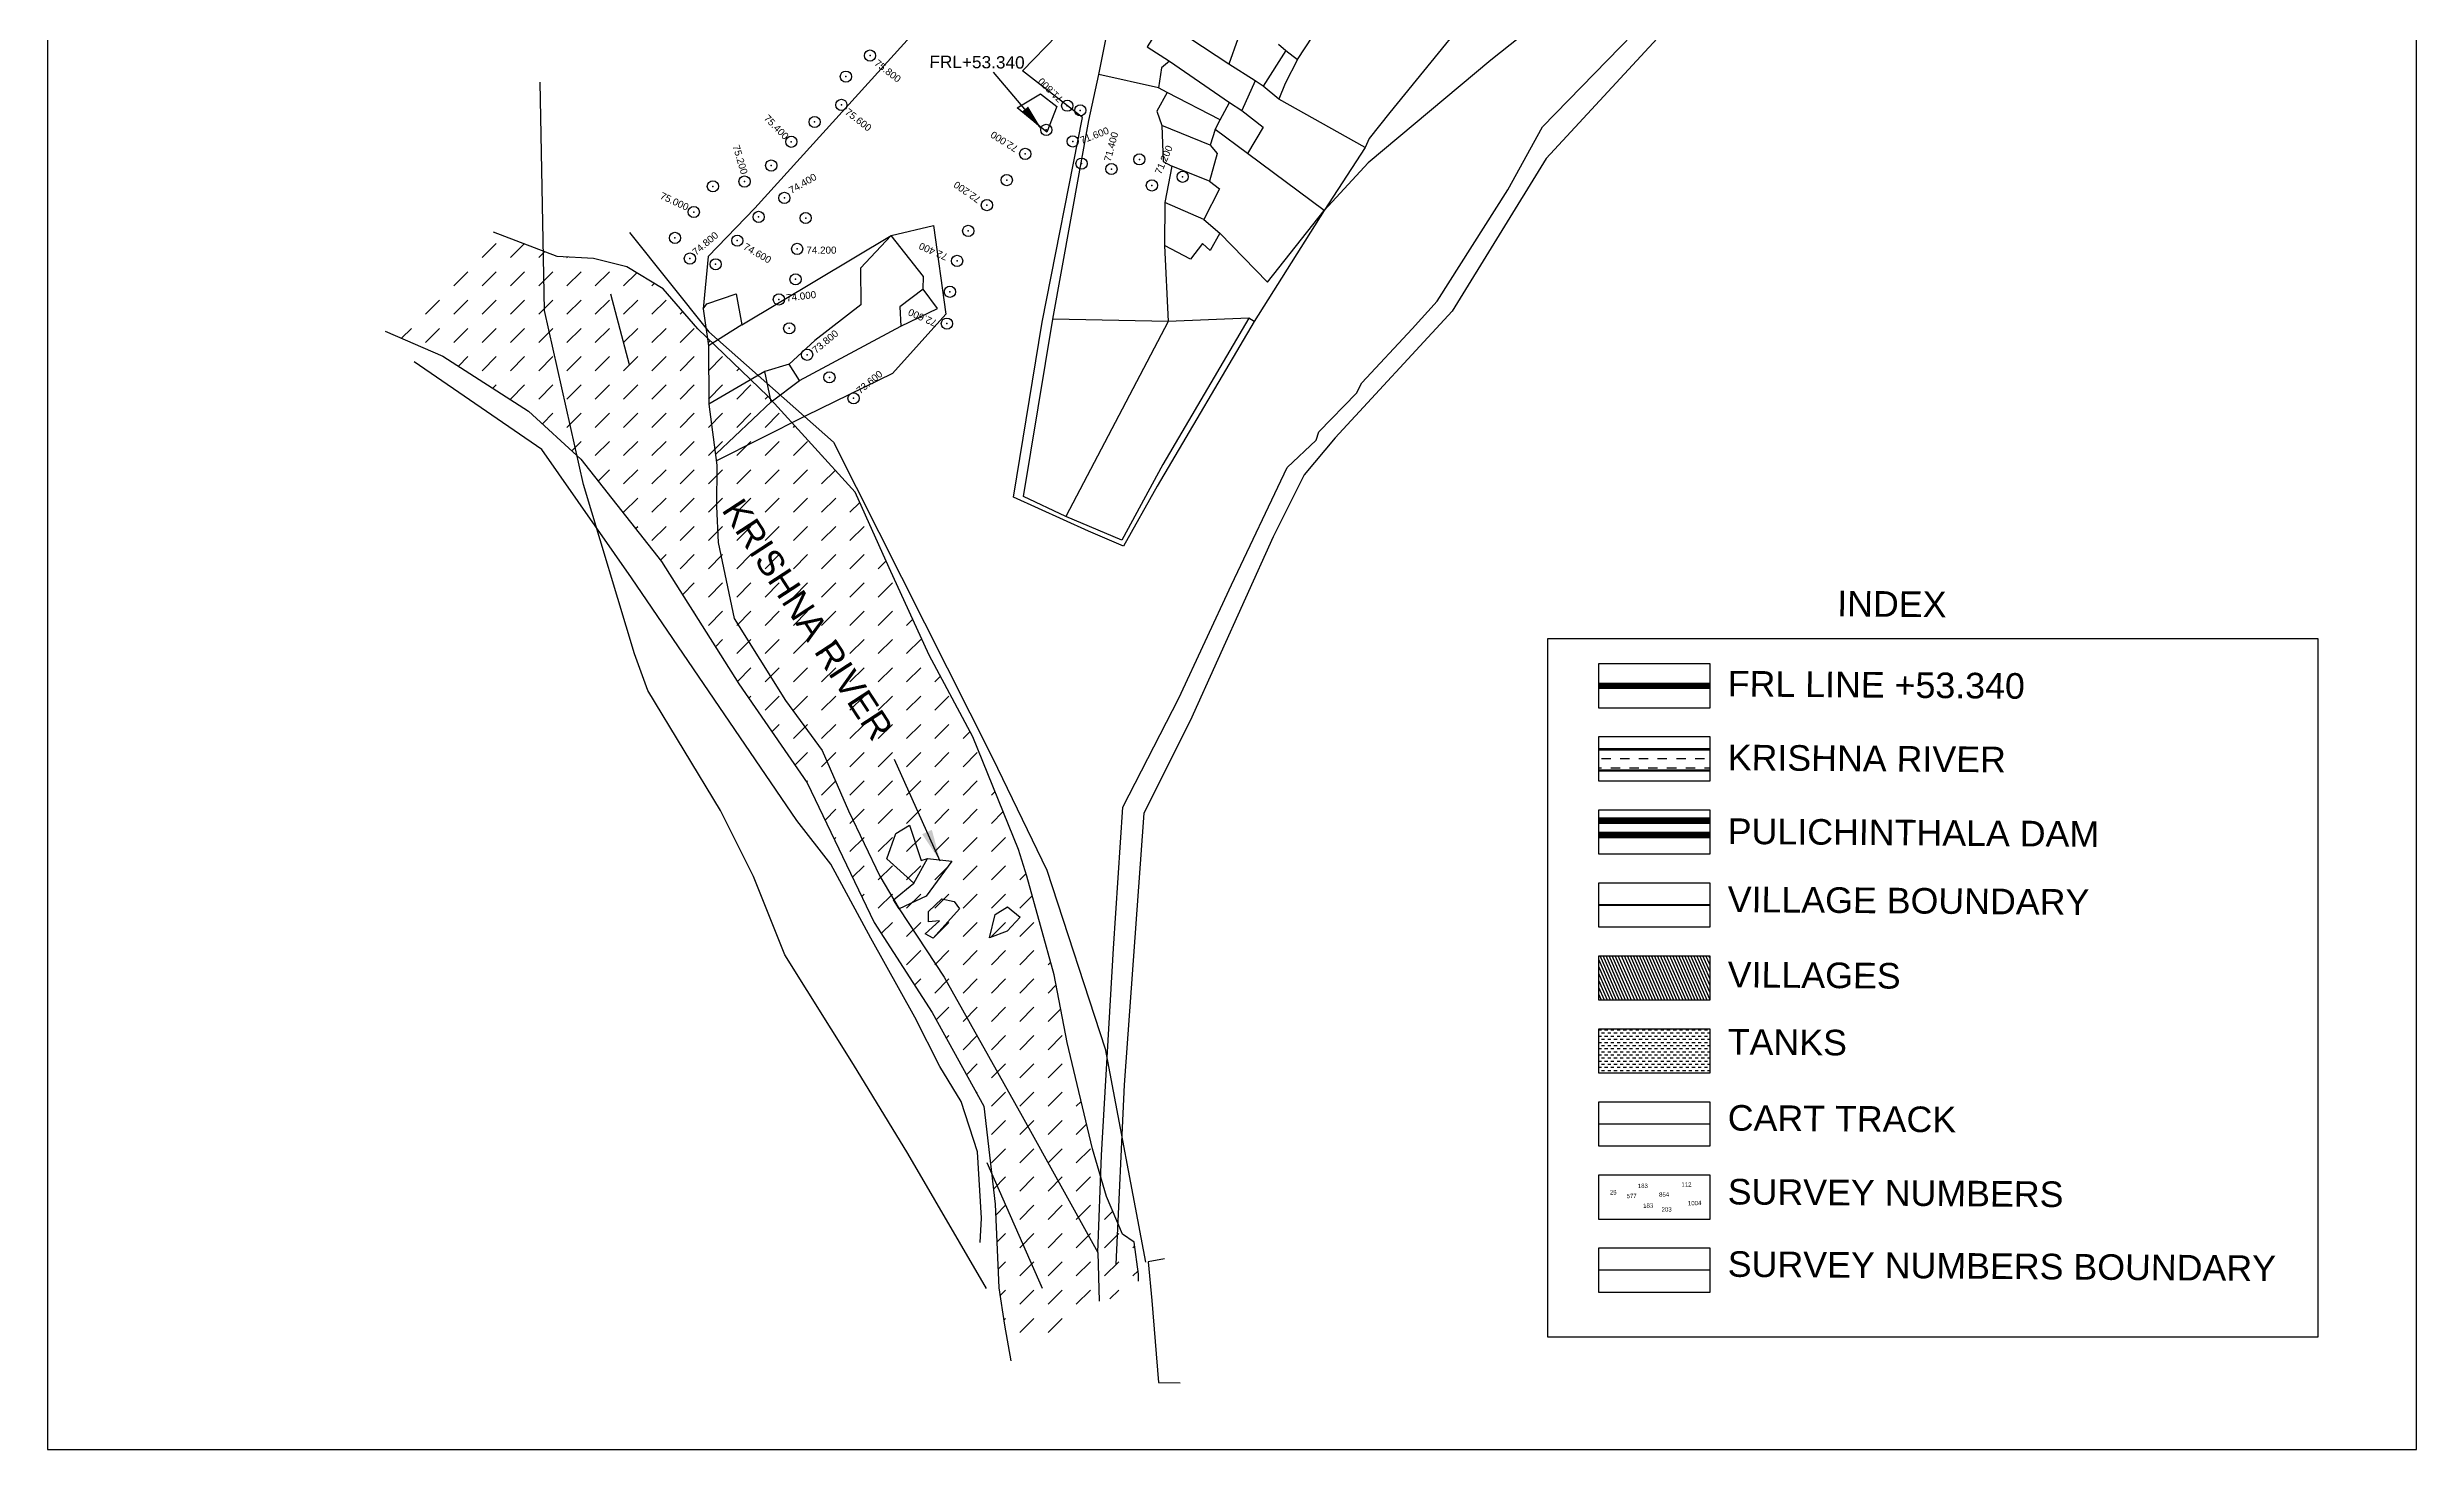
# Model space of a CAD drawing. Header units: millimetres. Extents: x 378359 to 385759, y 1843150 to 1853020.
# Drawn here: x 378359 to 385759, y 1843150 to 1847532 of the extents above; entities that cross this region are included whole.
import ezdxf

# ---------------------------------------------------------------- set-up
doc = ezdxf.new("R2010")
doc.units = ezdxf.units.MM
doc.header["$PDMODE"] = 32
doc.header["$PDSIZE"] = 35
for name, color, linetype in [('BND', 6, 'Continuous'), ('Boundry', 5, 'Continuous'), ('FRL', 3, 'Continuous'), ('Plot', 7, 'Continuous'), ('points', 161, 'Continuous'), ('ROAD', 1, 'Continuous'), ('SY.AREA', 7, 'Continuous'), ('TEXT', 7, 'Continuous'), ('VILLAGE AREA', 1, 'Continuous')]:
    doc.layers.add(name, color=color, linetype=linetype)
doc.styles.get("Standard").update_dxf_attribs({"font": 'arial.ttf'})
doc.linetypes.add('FENCELINE2', pattern='A,0.25,-0.1,[132,ltypeshp.shx,S=0.1,R=0,X=-0.1,Y=0],-0.1,1', length=1.45)
doc.dimstyles.get("Standard").update_dxf_attribs({"dimtxt": 0.18, "dimasz": 0.18, "dimexe": 0.18, "dimexo": 0.0625, "dimgap": 0.09, "dimtad": 0, "dimtih": 1, "dimtoh": 1, "dimdec": 4, "dimzin": 0, "dimdsep": 46, "dimtxsty": 'Standard', "dimcen": 0.09, "dimadec": 0, "dimazin": 0, "dimtfac": 1, "dimtdec": 4, "dimtofl": 0, "dimtmove": 0, "dimatfit": 3, "dimfxl": 1, "dimtolj": 1, "dimtzin": 0, "dimarcsym": 0})
pattern_1 = [(45, (0, 0), (7e-15, 88.3883476), [62.5, -62.5])]

# ---------------------------------------------------------------- blocks, each defined once
blk = doc.blocks.new('MM')
at = {"layer": 'Boundry'}
for points in [[(-26.83, -14.9), (-36.17, -27.46), (-38.33, -30.18), (-38.32, -32.89), (-37.86, -34.75), (-37.55, -37.74), (-36.85, -40.83), (-36.65, -42.95), (-36.38, -44.8), (-35.19, -48.61), (-32.15, -52.56), (-30.03, -54.94), (-28.38, -57.91), (-26.44, -61.1), (-25.29, -62.67), (-22.65, -65.96), (-17.96, -72.7), (-13.39, -79.31), (-13.69, -74.31), (-14.11, -63.64), (-14.33, -56.36), (-12, -50.48), (-9.87, -44.41), (-7.6, -38.12), (-6.25, -36.58), (-6.14, -36.14), (-4.41, -33.96), (-4.19, -33.41), (-1.88, -30.38), (-0.74, -28.84), (2.33, -22.79), (3.8, -19.38), (11.57, -9.68)], [(-13.39, -79.31), (-13.09, -81.81)]]:
    blk.add_lwpolyline(points, dxfattribs=at)
at = {"layer": 'Plot'}
for points in [[(-10.02, -30.79), (-14.16, -39.72), (-15.59, -42.97), (-17.47, -42.37), (-21.48, -41.01), (-20.88, -31.89), (-19.83, -21.19), (-23.13, -19.1), (-19.96, -15.12), (-19.39, -14.53), (-19.33, -12.32), (-17.91, -9.56), (-24.03, -4.81), (-23.5, -1.36), (-26.38, 1.15), (-27.23, 0.63)], [(12.59, -1.61), (14.31, -2.96), (16.29, -4.11), (15.7, -4.31), (13.97, -6.79), (11.57, -9.67), (9.46, -8.35), (5.24, -11.94), (0.82, -16.22), (-4.95, -22.1), (-6.98, -24.76), (-11.19, -22.22), (-12.97, -21.15), (-12.76, -20.63), (-12.37, -19.69), (-11.69, -20.03), (-10.51, -20.78), (-11.19, -22.22)], [(-12.76, -20.63), (-15.61, -19.48), (-16.08, -19.29), (-19.2, -18.91), (-18.93, -16.11)], [(-10.14, -16.45), (-9.74, -16.74), (-9.09, -17.14), (-8.43, -15.87)], [(-5.18, -21.32), (-9.86, -19.28), (-10.73, -18.68), (-11.16, -18.45), (-12.59, -17.72), (-16.15, -15.84), (-15.77, -14.72), (-15.85, -13.4), (-15.36, -11.62), (-15.89, -11.36), (-16.71, -11.06), (-17.25, -9.42), (-14.77, -5.18), (-13.63, -5.86), (-15.46, -9.11), (-16.71, -11.06)], [(12.31, -10.1), (10.19, -13.04), (4.14, -20.98), (0.09, -29.29), (-5.28, -36.36), (-6.69, -38.42), (-7.97, -41.74), (-11.31, -51.6), (-13.22, -56.56), (-12.88, -70.58), (-12.41, -79.83)], [(1.13, -11.53), (-4.09, -19.4), (-5.03, -20.85), (-5.18, -21.32), (-6.98, -24.76)], [(-16.15, -15.84), (-16.87, -17.25), (-15.64, -17.86), (-16.03, -18.25), (-16.08, -19.29)], [(-12.25, -16.39), (-12.59, -17.72)], [(-9.74, -16.74), (-10.73, -18.68)], [(-15.64, -17.86), (-12.37, -19.69)], [(-9.09, -17.14), (-9.61, -18.44), (-9.86, -19.28)], [(-15.61, -19.48), (-16.05, -20.49), (-15.72, -21.2), (-15.48, -23.04), (-15.01, -23.24), (-15.19, -25.14), (-14.99, -27.35), (-14.42, -31.22), (-18.69, -41.74), (-20.97, -40.91), (-20.35, -31.68)], [(-6.98, -24.76), (-10.02, -30.79), (-10.3, -30.65), (-14.42, -31.22), (-20.35, -31.68), (-19.49, -21.31), (-19.2, -18.91)], [(-11.16, -18.45), (-11.69, -20.03)], [(-23.22, -21.02), (-22.09, -20.19), (-21.19, -20.76), (-21.58, -22.12), (-23.22, -21.02)], [(-13.15, -21.97), (-15.72, -21.2)], [(-12.97, -21.15), (-13.15, -21.97), (-12.74, -22.37), (-13, -23.82), (-12.45, -24.16), (-13.1, -25.82), (-12.21, -26.44), (-9.52, -28.71), (-6.98, -24.76)], [(-13, -23.82), (-15.01, -23.24)], [(-13.1, -25.82), (-15.19, -25.14)], [(-12.21, -26.44), (-12.62, -27.37), (-13.05, -27.06), (-13.59, -27.91), (-14.99, -27.35)], [(-36.26, -33.51), (-29.05, -28.2), (-26.92, -27.47), (-25.86, -31.95), (-28.29, -35.26), (-32.53, -37.86), (-36.92, -40.63)], [(-36.93, -40.26), (-34.37, -37.31), (-33.03, -36.09), (-28.1, -32.8), (-26.31, -31.71), (-27.14, -30.78), (-27.18, -30.13), (-29.05, -28.2), (-30.46, -30.02), (-30.26, -31.89), (-32.43, -33.96), (-33.64, -35.3), (-34.85, -35.8), (-37.55, -37.74)], [(-27.14, -30.78), (-28.24, -31.81), (-28.1, -32.8)], [(-10.3, -30.65), (-13.98, -38.58), (-15.7, -42.67), (-18.69, -41.74)], [(-38.32, -32.89), (-38.16, -32.61), (-36.7, -31.95), (-36.26, -33.51), (-37.86, -34.75)], [(-33.03, -36.09), (-33.64, -35.3)], [(-34.37, -37.31), (-34.85, -35.8)], [(-24.67, -61.29), (-26.17, -60.17), (-25.83, -58.83), (-25.17, -58.34)], [(-25.17, -58.34), (-24.41, -60.09), (-24.08, -59.96), (-22.82, -59.97), (-23.97, -61.9), (-25.29, -62.67), (-25.29, -62.67), (-25.63, -62.25), (-24.67, -61.29), (-24.08, -59.96)], [(-23.15, -61.95), (-22.5, -62.03), (-22.19, -62.38), (-23.4, -64.02), (-23.84, -63.84), (-23.17, -63.1), (-23.72, -63.2), (-23.77, -62.67)], [(-23.15, -61.95), (-23.77, -62.67)], [(-20.34, -62.5), (-19.74, -62.04), (-19.05, -62.51), (-19.64, -63.28), (-20.52, -63.72), (-20.34, -62.5)]]:
    blk.add_lwpolyline(points, dxfattribs=at)
at = {"layer": 'ROAD'}
blk.add_lwpolyline([(-18.92, -81.71), (-23.63, -75.19), (-26.85, -70.88), (-30.93, -65.6), (-32.91, -61.74), (-34.93, -58.53), (-39.26, -52.73), (-40.13, -50.92), (-43.58, -42.49), (-46.44, -33.76), (-47.81, -22.07)], dxfattribs=at)
for points in [[(-41.81, -36.12), (-43.12, -32.59)], [(-16.05, -81.43), (-19.51, -75.26)]]:
    blk.add_leader(points, dimstyle='Standard', override={"dimgap": 0.09, "dimtad": 0}, dxfattribs=at)

msp = doc.modelspace()

# ---------------------------------------------------------------- hatches: boundary and pattern name
h = msp.add_hatch()
h.set_pattern_fill('DASH', color=4, scale=500, angle=45)
h.set_pattern_definition(pattern_1)
h.paths.add_polyline_path([(381367.7, 1843427.7), (381767.3, 1843676.7), (381766.8, 1843698.6), (381753.7, 1843798.7), (381716.3, 1843823), (381667.3, 1843941.1), (381622.7, 1844089.8), (381544.4, 1844421.8), (381503.4, 1844633.7), (381417.8, 1844942.2), (381392.4, 1845025), (381249.5, 1845377.7), (381113, 1845632.5), (380988.4, 1845905.1), (380881.7, 1846142.1), (380609.3, 1846442.2), (380390.8, 1846651.7), (380281.8, 1846776.7), (380168.3, 1846846.2), (380063.9, 1846871.7), (379950.4, 1846878.6), (379751.6, 1846953.8), (379413.3, 1846644.6), (379594, 1846566.8), (379861.6, 1846395.3), (380024.5, 1846245.1), (380277.1, 1845924.8), (380518.5, 1845543), (380731.7, 1845233.6), (380941.3, 1844797.4), (381122.3, 1844516.1), (381283.2, 1844222.8), (381319.4, 1843917.4), (381330.9, 1843655.6), (381348.5, 1843538.7)])
h = msp.add_hatch()
h.set_pattern_fill('DASH', color=4, scale=500, angle=45)
h.set_pattern_definition(pattern_1)
h.paths.add_polyline_path([(381367.7, 1843427.7), (381767.3, 1843676.7), (381766.8, 1843698.6), (381753.7, 1843798.7), (381716.3, 1843823), (381667.3, 1843941.1), (381622.7, 1844089.8), (381544.4, 1844421.8), (381503.4, 1844633.7), (381417.8, 1844942.2), (381392.4, 1845025), (381249.5, 1845377.7), (381113, 1845632.5), (380988.4, 1845905.1), (380881.7, 1846142.1), (380609.3, 1846442.2), (380390.8, 1846651.7), (380281.8, 1846776.7), (380168.3, 1846846.2), (380063.9, 1846871.7), (379950.4, 1846878.6), (379751.6, 1846953.8), (379413.3, 1846644.6), (379594, 1846566.8), (379861.6, 1846395.3), (380024.5, 1846245.1), (380277.1, 1845924.8), (380518.5, 1845543), (380731.7, 1845233.6), (380941.3, 1844797.4), (381122.3, 1844516.1), (381283.2, 1844222.8), (381319.4, 1843917.4), (381330.9, 1843655.6), (381348.5, 1843538.7)])
h = msp.add_hatch()
h.set_pattern_fill('DASH', color=4, scale=233.945959)
h.set_pattern_definition([(0, (240154.916, 1127095.504), (29.2432449, 29.2432449), [29.243245, -29.243245])])
h.paths.add_polyline_path([(383204.8, 1845338.4), (383204.8, 1845271.9), (383551.1, 1845271.9), (383551.1, 1845338.4)])
h = msp.add_hatch()
h.set_pattern_fill('DASH', color=4, scale=77.981986)
h.set_pattern_definition([(0, (240154.916, 1127095.5045), (9.7477483, 9.7477483), [9.7477483, -9.7477483])])
h.paths.add_polyline_path([(383204.8, 1844464.8), (383204.8, 1844326), (383551.1, 1844326), (383551.1, 1844464.8)])
at = {"layer": 'VILLAGE AREA', "linetype": 'ByBlock'}
h = msp.add_hatch(dxfattribs=at)
h.set_pattern_fill('ANSI31', color=256, scale=69.206577, angle=68.54643)
h.set_pattern_definition([(113.5464313, (130264.606, 570491.189), (-7.93052556, -3.45593513), [])])
h.paths.add_polyline_path([(383551.1, 1844554.2), (383551.1, 1844693.1), (383204.8, 1844693.1), (383204.8, 1844554.2)])

# ---------------------------------------------------------------- linework, layer by layer
at = {"color": 4}
for points in [[(381767.3, 1843676.7), (381766.8, 1843698.6), (381753.7, 1843798.7), (381716.3, 1843823), (381667.3, 1843941.1), (381622.7, 1844089.8), (381544.4, 1844421.8), (381503.4, 1844633.7), (381417.8, 1844942.2), (381392.4, 1845025), (381249.5, 1845377.7), (381113, 1845632.5), (380988.4, 1845905.1), (380881.7, 1846142.1), (380609.3, 1846442.2), (380390.8, 1846651.7), (380281.8, 1846776.7), (380168.3, 1846846.2), (380063.9, 1846871.7), (379950.4, 1846878.6), (379751.6, 1846953.8)], [(381767.3, 1843676.7), (381766.8, 1843698.6), (381753.7, 1843798.7), (381716.3, 1843823), (381667.3, 1843941.1), (381622.7, 1844089.8), (381544.4, 1844421.8), (381503.4, 1844633.7), (381417.8, 1844942.2), (381392.4, 1845025), (381249.5, 1845377.7), (381113, 1845632.5), (380988.4, 1845905.1), (380881.7, 1846142.1), (380609.3, 1846442.2), (380390.8, 1846651.7), (380281.8, 1846776.7), (380168.3, 1846846.2), (380063.9, 1846871.7), (379950.4, 1846878.6), (379751.6, 1846953.8)], [(380177.2, 1846952.9), (380424.9, 1846642.9), (380814.1, 1846298.1), (381310.5, 1845311.2), (381480, 1844960.1), (381662.2, 1844402.2), (381788.8, 1843735.2)], [(380177.2, 1846952.9), (380424.9, 1846642.9), (380814.1, 1846298.1), (381310.5, 1845311.2), (381480, 1844960.1), (381662.2, 1844402.2), (381788.8, 1843735.2)], [(380177.2, 1846952.9), (380424.9, 1846642.9), (380814.1, 1846298.1), (381310.5, 1845311.2), (381480, 1844960.1), (381662.2, 1844402.2), (381788.8, 1843735.2)], [(379413.3, 1846644.6), (379594, 1846566.8), (379861.6, 1846395.3), (380024.5, 1846245.1), (380277.1, 1845924.8), (380518.5, 1845543), (380731.7, 1845233.6), (380941.3, 1844797.4), (381122.3, 1844516.1), (381283.2, 1844222.8), (381319.4, 1843917.4), (381330.9, 1843655.6), (381348.5, 1843538.7), (381367.7, 1843427.7)], [(379413.3, 1846644.6), (379594, 1846566.8), (379861.6, 1846395.3), (380024.5, 1846245.1), (380277.1, 1845924.8), (380518.5, 1845543), (380731.7, 1845233.6), (380941.3, 1844797.4), (381122.3, 1844516.1), (381283.2, 1844222.8), (381319.4, 1843917.4), (381330.9, 1843655.6), (381348.5, 1843538.7), (381367.7, 1843427.7)], [(381272, 1843796.7), (381276, 1843873.3), (381264.2, 1844080.9), (381213.3, 1844237.5), (381146.6, 1844347.1), (381068, 1844501.3), (380930.8, 1844748), (380805.4, 1844979), (380699.5, 1845116.1), (380183.1, 1845874.3), (379902.6, 1846274.7), (379504, 1846549.1)], [(381272, 1843796.7), (381276, 1843873.3), (381264.2, 1844080.9), (381213.3, 1844237.5), (381146.6, 1844347.1), (381068, 1844501.3), (380930.8, 1844748), (380805.4, 1844979), (380699.5, 1845116.1), (380183.1, 1845874.3), (379902.6, 1846274.7), (379504, 1846549.1)], [(381272, 1843796.7), (381276, 1843873.3), (381264.2, 1844080.9), (381213.3, 1844237.5), (381146.6, 1844347.1), (381068, 1844501.3), (380930.8, 1844748), (380805.4, 1844979), (380699.5, 1845116.1), (380183.1, 1845874.3), (379902.6, 1846274.7), (379504, 1846549.1)]]:
    msp.add_lwpolyline(points, dxfattribs=at)
at = {"color": 0}
for points in [[(383045.9, 1845684.4), (385451, 1845684.4), (385451, 1843501.8), (383045.9, 1843501.8)], [(383204.8, 1845606), (383551.1, 1845606), (383551.1, 1845467.2), (383204.8, 1845467.2)], [(383204.8, 1845377.8), (383551.1, 1845377.8), (383551.1, 1845239), (383204.8, 1845239)], [(383204.8, 1845149.5), (383551.1, 1845149.5), (383551.1, 1845010.7), (383204.8, 1845010.7)], [(383204.8, 1844921.3), (383551.1, 1844921.3), (383551.1, 1844782.5), (383204.8, 1844782.5)], [(383204.8, 1844693.1), (383551.1, 1844693.1), (383551.1, 1844554.2), (383204.8, 1844554.2)], [(383204.8, 1844464.8), (383551.1, 1844464.8), (383551.1, 1844326), (383204.8, 1844326)], [(383204.8, 1844236.6), (383551.1, 1844236.6), (383551.1, 1844097.8), (383204.8, 1844097.8)], [(383204.8, 1844008.3), (383551.1, 1844008.3), (383551.1, 1843869.5), (383204.8, 1843869.5)], [(383204.8, 1843780.1), (383551.1, 1843780.1), (383551.1, 1843641.3), (383204.8, 1843641.3)]]:
    msp.add_lwpolyline(points, close=True, dxfattribs=at)
at = {"color": 4, "const_width": 7.8}
for points in [[(383551.1, 1845338.4), (383204.8, 1845338.4)], [(383551.1, 1845271.9), (383204.8, 1845271.9)]]:
    msp.add_lwpolyline(points, dxfattribs=at)
at = {"color": 0, "linetype": 'FENCELINE2', "ltscale": 80, "const_width": 20.8}
for points in [[(383551.1, 1845115), (383204.8, 1845115)], [(383551.1, 1845070), (383204.8, 1845070)]]:
    msp.add_lwpolyline(points, dxfattribs=at)
at = {"layer": 'BND', "lineweight": 30, "const_width": 6.92}
msp.add_lwpolyline([(383551.1, 1844851.9), (383204.8, 1844851.9)], dxfattribs=at)
at = {"layer": 'FRL', "color": 0}
msp.add_lwpolyline([(378358.5, 1843149.9), (385759.2, 1843149.9), (385759.2, 1853020), (378358.5, 1853020)], close=True, dxfattribs=at)
at = {"layer": 'FRL', "color": 84, "const_width": 20.8}
msp.add_lwpolyline([(383551.1, 1845536.6), (383204.8, 1845536.6)], dxfattribs=at)
at = {"layer": 'points'}
for p in [(380928.1, 1847506), (380928.1, 1847506), (380928.1, 1847506), (380852.8, 1847440.3), (380852.8, 1847440.3), (380852.8, 1847440.3), (380838.7, 1847352), (380838.7, 1847352), (380838.7, 1847352), (381544.1, 1847349.3), (381544.1, 1847349.3), (381544.1, 1847349.3), (381584.9, 1847334.8), (381584.9, 1847334.8), (381584.9, 1847334.8), (380755.1, 1847298.5), (380755.1, 1847298.5), (380755.1, 1847298.5), (381478.7, 1847273.8), (381478.7, 1847273.8), (381478.7, 1847273.8), (380682.3, 1847236.7), (380682.3, 1847236.7), (380682.3, 1847236.7), (381412.8, 1847198.7), (381412.8, 1847198.7), (381412.8, 1847198.7), (381561.3, 1847237.6), (381561.3, 1847237.6), (381561.3, 1847237.6), (381769.5, 1847181.6), (381769.5, 1847181.6), (381769.5, 1847181.6), (380536.1, 1847112.5), (380536.1, 1847112.5), (380536.1, 1847112.5), (380619.6, 1847162.5), (380619.6, 1847162.5), (380619.6, 1847162.5), (381355.2, 1847116.9), (381355.2, 1847116.9), (381355.2, 1847116.9), (381588.8, 1847168.4), (381588.8, 1847168.4), (381588.8, 1847168.4), (381682.2, 1847151.5), (381682.2, 1847151.5), (381682.2, 1847151.5), (381808.5, 1847100.3), (381808.5, 1847100.3), (381808.5, 1847100.3), (381904.7, 1847127.3), (381904.7, 1847127.3), (381904.7, 1847127.3), (380437.3, 1847097.4), (380437.3, 1847097.4), (380437.3, 1847097.4), (380660.7, 1847061.2), (380660.7, 1847061.2), (380660.7, 1847061.2), (381293.1, 1847038.6), (381293.1, 1847038.6), (381293.1, 1847038.6), (380377.8, 1847017.2), (380377.8, 1847017.2), (380377.8, 1847017.2), (380580.3, 1847002), (380580.3, 1847002), (380580.3, 1847002), (380727.2, 1846998.4), (380727.2, 1846998.4), (380727.2, 1846998.4), (381234.9, 1846958.3), (381234.9, 1846958.3), (381234.9, 1846958.3), (380318.9, 1846936.4), (380318.9, 1846936.4), (380318.9, 1846936.4), (380513.5, 1846927.7), (380513.5, 1846927.7), (380513.5, 1846927.7), (380700.6, 1846902), (380700.6, 1846902), (380700.6, 1846902), (380365.5, 1846871.7), (380365.5, 1846871.7), (380365.5, 1846871.7), (380446, 1846853.9), (380446, 1846853.9), (380446, 1846853.9), (380695.7, 1846806.9), (380695.7, 1846806.9), (380695.7, 1846806.9), (381200.3, 1846864.5), (381200.3, 1846864.5), (381200.3, 1846864.5), (380643.5, 1846744.1), (380643.5, 1846744.1), (380643.5, 1846744.1), (381177.7, 1846767.8), (381177.7, 1846767.8), (381177.7, 1846767.8), (381168.3, 1846668.5), (381168.3, 1846668.5), (381168.3, 1846668.5), (380675.7, 1846653.8), (380675.7, 1846653.8), (380675.7, 1846653.8), (380731.8, 1846571), (380731.8, 1846571), (380731.8, 1846571), (380801.5, 1846500.5), (380801.5, 1846500.5), (380801.5, 1846500.5), (380876.7, 1846435), (380876.7, 1846435), (380876.7, 1846435)]:
    msp.add_point(p, dxfattribs=at)
at = {"layer": 'ROAD'}
msp.add_lwpolyline([(383551.1, 1844167.2), (383204.8, 1844167.2)], dxfattribs=at)
at = {"layer": 'ROAD', "color": 0}
msp.add_lwpolyline([(383551.1, 1843710.7), (383204.8, 1843710.7)], dxfattribs=at)
at = {"layer": 'SY.AREA', "linetype": 'ByBlock'}
msp.add_lwpolyline([(381847.6, 1843746.3), (381797.2, 1843736.8), (381808.3, 1843616.1), (381829.4, 1843360.2), (381897.3, 1843358.4)], dxfattribs=at)
msp.add_lwpolyline([(381847.6, 1843746.3), (381797.2, 1843736.8), (381808.3, 1843616.1), (381829.4, 1843360.2), (381897.3, 1843358.4)], dxfattribs=at)
msp.add_lwpolyline([(381847.6, 1843746.3), (381797.2, 1843736.8), (381808.3, 1843616.1), (381829.4, 1843360.2), (381897.3, 1843358.4)], dxfattribs=at)

# ---------------------------------------------------------------- block references
at = {"color": 190, "xscale": 60.65367649601166, "yscale": 60.65367649601166, "zscale": 60.65367649601166, "rotation": 354.4622295077103}
msp.add_blockref('MM', (382912.8, 1848475.7), dxfattribs=at)
msp.add_blockref('MM', (382912.8, 1848475.7), dxfattribs=at)
msp.add_blockref('MM', (382912.8, 1848475.7), dxfattribs=at)

# ---------------------------------------------------------------- texts
at = {"layer": 'points', "color": 1}
for s, rotation, p in [('75.800', 322.03999, (380939.8, 1847478.2)), ('75.800', 322.03999, (380939.8, 1847478.2)), ('75.800', 322.03999, (380939.8, 1847478.2)), ('71.800', 135.62379, (381532.9, 1847372.8)), ('71.800', 135.62379, (381532.9, 1847372.8)), ('71.800', 135.62379, (381532.9, 1847372.8)), ('75.600', 322.03999, (380848, 1847325.4)), ('75.600', 322.03999, (380848, 1847325.4)), ('75.600', 322.03999, (380848, 1847325.4)), ('75.400', 314.4171, (380594.9, 1847308.3)), ('75.400', 314.4171, (380594.9, 1847308.3)), ('75.400', 314.4171, (380594.9, 1847308.3)), ('72.000', 147.65972, (381393, 1847221)), ('72.000', 147.65972, (381393, 1847221)), ('72.000', 147.65972, (381393, 1847221)), ('71.600', 20.97899, (381589.1, 1847229.6)), ('71.600', 20.97899, (381589.1, 1847229.6)), ('71.600', 20.97899, (381589.1, 1847229.6)), ('71.400', 74.965, (381679.7, 1847173)), ('71.400', 74.965, (381679.7, 1847173)), ('71.400', 74.965, (381679.7, 1847173)), ('75.200', 286.64694, (380498.7, 1847223)), ('75.200', 286.64694, (380498.7, 1847223)), ('75.200', 286.64694, (380498.7, 1847223)), ('71.200', 66.53064, (381837.1, 1847133)), ('71.200', 66.53064, (381837.1, 1847133)), ('71.200', 66.53064, (381837.1, 1847133)), ('74.400', 29.99444, (380682.6, 1847073.3)), ('74.400', 29.99444, (380682.6, 1847073.3)), ('74.400', 29.99444, (380682.6, 1847073.3)), ('75.000', 335.25003, (380270, 1847060.1)), ('75.000', 335.25003, (380270, 1847060.1)), ('75.000', 335.25003, (380270, 1847060.1)), ('72.200', 145.02411, (381276.4, 1847061.3)), ('72.200', 145.02411, (381276.4, 1847061.3)), ('72.200', 145.02411, (381276.4, 1847061.3)), ('74.800', 40.29308, (380384.7, 1846880.1)), ('74.800', 40.29308, (380384.7, 1846880.1)), ('74.800', 40.29308, (380384.7, 1846880.1)), ('74.600', 329.84517, (380530.2, 1846902.7)), ('74.600', 329.84517, (380530.2, 1846902.7)), ('74.600', 329.84517, (380530.2, 1846902.7)), ('72.400', 156.20353, (381173.1, 1846884.9)), ('72.400', 156.20353, (381173.1, 1846884.9)), ('72.400', 156.20353, (381173.1, 1846884.9)), ('74.000', 6.96928, (380667.7, 1846737.6)), ('74.000', 6.96928, (380667.7, 1846737.6)), ('74.000', 6.96928, (380667.7, 1846737.6)), ('72.600', 156.20353, (381139.5, 1846678.2)), ('72.600', 156.20353, (381139.5, 1846678.2)), ('72.600', 156.20353, (381139.5, 1846678.2)), ('73.800', 39.63523, (380759.2, 1846573.8)), ('73.800', 39.63523, (380759.2, 1846573.8)), ('73.800', 39.63523, (380759.2, 1846573.8)), ('73.600', 39.63523, (380897.2, 1846447.4)), ('73.600', 39.63523, (380897.2, 1846447.4)), ('73.600', 39.63523, (380897.2, 1846447.4))]:
    msp.add_text(s, height=22, rotation=rotation, dxfattribs=at).set_placement(p)
msp.add_text('74.200', height=22, dxfattribs=at).set_placement((380729.4, 1846887.2))
msp.add_text('74.200', height=22, dxfattribs=at).set_placement((380729.4, 1846887.2))
msp.add_text('74.200', height=22, dxfattribs=at).set_placement((380729.4, 1846887.2))
at = {"layer": 'TEXT', "color": 5}
msp.add_text('FRL+53.340', height=38.49, rotation=359.53811, dxfattribs=at).set_placement((381113.6, 1847467.6))
msp.add_text('FRL+53.340', height=38.49, rotation=359.53811, dxfattribs=at).set_placement((381113.6, 1847467.6))
msp.add_text('FRL+53.340', height=38.49, rotation=359.53811, dxfattribs=at).set_placement((381113.6, 1847467.6))
at = {"layer": 'TEXT', "color": 4}
msp.add_text('KRISHNA RIVER', height=80, rotation=303.1322, dxfattribs=at).set_placement((380462.7, 1846086.4))
msp.add_text('KRISHNA RIVER', height=80, rotation=303.1322, dxfattribs=at).set_placement((380462.7, 1846086.4))
msp.add_text('KRISHNA RIVER', height=80, rotation=303.1322, dxfattribs=at).set_placement((380462.7, 1846086.4))
at = {"layer": 'TEXT', "color": 0}
for s, height, p in [('INDEX', 79.95, (383949.1, 1845753.7)), ('FRL LINE +53.340', 79.947, (383607.1, 1845503.6)), ('KRISHNA RIVER', 79.947, (383607.1, 1845273.1)), ('PULICHINTHALA DAM', 79.947, (383607.1, 1845042.6)), ('VILLAGE BOUNDARY', 79.947, (383607.1, 1844829.8)), ('VILLAGES', 79.95, (383607.1, 1844594.7)), ('TANKS', 79.95, (383607.1, 1844384.6)), ('CART TRACK', 79.95, (383607.1, 1844147)), ('SURVEY NUMBERS', 79.947, (383607.1, 1843916.2)), ('SURVEY NUMBERS BOUNDARY', 79.947, (383607.1, 1843690.1))]:
    msp.add_text(s, height=height, rotation=359.53811, dxfattribs=at).set_placement(p)
at = {"layer": 'TEXT'}
for s, p in [('25', (383239.2, 1843946.8)), ('577', (383291.3, 1843935.4)), ('183', (383326.6, 1843967.1)), ('854', (383393, 1843940.1)), ('112', (383462.7, 1843971.3)), ('183', (383343.2, 1843905.3)), ('203', (383400.8, 1843893.3)), ('1004', (383483.1, 1843913.1))]:
    msp.add_text(s, height=13.55, rotation=1.20223, dxfattribs=at).set_placement(p)

# ---------------------------------------------------------------- leaders
at = {"color": 5}
msp.add_leader([(381463.7, 1847277.3), (381313.5, 1847454.2)], dimstyle='Standard', override={"dimasz": 80, "dimgap": 0.09, "dimtad": 0}, dxfattribs=at)
msp.add_leader([(381463.7, 1847277.3), (381313.5, 1847454.2)], dimstyle='Standard', override={"dimasz": 80, "dimgap": 0.09, "dimtad": 0}, dxfattribs=at)
msp.add_leader([(381463.7, 1847277.3), (381313.5, 1847454.2)], dimstyle='Standard', override={"dimasz": 80, "dimgap": 0.09, "dimtad": 0}, dxfattribs=at)
at = {"color": 4}
msp.add_leader([(381147.5, 1844988.6), (381004.2, 1845306.5)], dimstyle='Standard', override={"dimasz": 100}, dxfattribs=at)
msp.add_leader([(381147.5, 1844988.6), (381004.2, 1845306.5)], dimstyle='Standard', override={"dimasz": 100}, dxfattribs=at)
msp.add_leader([(381147.5, 1844988.6), (381004.2, 1845306.5)], dimstyle='Standard', override={"dimasz": 100}, dxfattribs=at)

doc.saveas('drawing.dxf')
